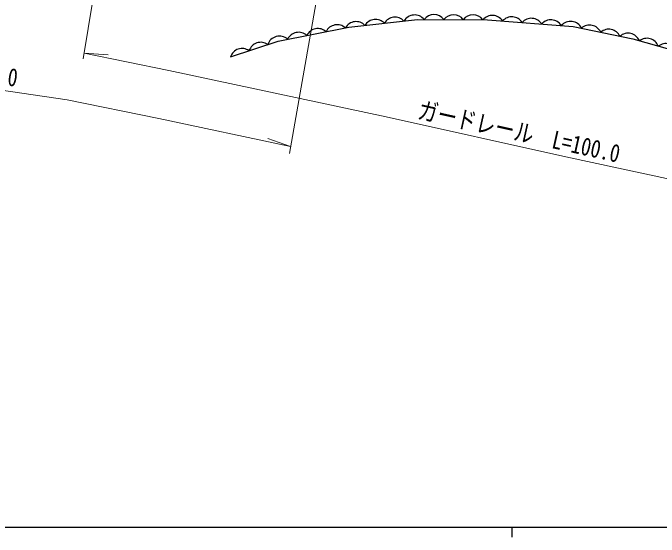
# Model space of a CAD drawing. Units: millimetres, scale not verified. Extents: x 40000 to 680000, y 20000 to 380000.
# Drawn here: x 117164 to 183001, y 204000 to 257433 of the extents above; entities that cross this region are included whole.
import ezdxf
from ezdxf.enums import TextEntityAlignment as Align

# ---------------------------------------------------------------- set-up
doc = ezdxf.new("R2010")
doc.units = ezdxf.units.MM
doc.header["$LTSCALE"] = 1000
for name, color, linetype, lineweight in [('M-BGD', 7, 'Continuous', 25), ('M-STR-HTXT', 7, 'Continuous', 13), ('M-TTL-BAND', 7, 'Continuous', 25)]:
    doc.layers.add(name, color=color, linetype=linetype, lineweight=lineweight)
doc.styles.add('ＭＳ ゴシック', font='')
doc.styles.get('ＭＳ ゴシック').set_extended_font_data('MS Gothic')

msp = doc.modelspace()

# ---------------------------------------------------------------- linework, layer by layer
at = {"layer": 'M-BGD'}
msp.add_lwpolyline([(139333, 252955), (144175, 254559), (151383, 255973), (158383, 256762), (165510, 256735), (174254, 256054), (180325, 254776), (187190, 252841), (195758, 249388), (207626, 243729)], dxfattribs=at)
for centre, start, end in [((154109, 255526), 43.30391, 149.56412), ((156097, 255750), 43.30391, 149.56412), ((158084, 255974), 38.95807, 149.56412), ((160053, 256006), 36.65131, 142.91151), ((162053, 255998), 36.65131, 142.91151), ((164053, 255991), 36.65131, 142.91151), ((166009, 255928), 33.308, 139.70576), ((167993, 255789), 32.41638, 138.67658), ((169987, 255634), 32.41638, 138.67658), ((150196, 254976), 47.96774, 154.22795), ((152126, 255297), 43.57911, 150.93907), ((171981, 255479), 32.41638, 138.67658), ((173975, 255324), 26.27093, 138.67658), ((175920, 254937), 24.97717, 131.23738), ((146271, 254206), 47.96774, 154.22795), ((148234, 254591), 47.96774, 154.22795), ((177877, 254525), 24.97717, 131.23738), ((144315, 253815), 48.35457, 161.46203), ((179834, 254113), 22.36808, 131.23738), ((181749, 253595), 21.13391, 127.39412), ((142416, 253186), 55.20183, 161.46203), ((183674, 253053), 21.13391, 127.39412), ((140518, 252557), 55.20183, 161.46203)]:
    msp.add_arc(centre, 1250, start, end, dxfattribs=at)
at = {"layer": 'M-STR-HTXT'}
for p, q in [((124338, 252752), (129047, 281492)), ((151181, 276269), (145331, 243106)), ((124432, 253325), (126883, 253174)), ((145454, 243802), (143148, 244644))]:
    msp.add_line(p, q, dxfattribs=at)
for points in [[(124432, 253325), (133042, 251569), (155192, 246832), (173505, 242767), (184226, 240458), (195423, 238753), (203296, 237835), (212040, 237066), (215565, 236912), (224799, 236542), (228522, 236785)], [(70412, 249109), (77765, 250412), (81873, 250950), (86656, 251357), (89850, 251571), (94097, 251605), (99123, 251558), (104138, 251220), (109947, 250458), (122697, 248576), (132020, 246675), (145454, 243802)]]:
    msp.add_lwpolyline(points, dxfattribs=at)
at = {"layer": 'M-TTL-BAND'}
for p, q in [((40000, 205000), (579000, 205000)), ((168000, 205000), (168000, 204000))]:
    msp.add_line(p, q, dxfattribs=at)

# ---------------------------------------------------------------- texts
at = {"layer": 'M-STR-HTXT', "style": 'ＭＳ ゴシック', "width": 0.8}
for s, rotation, p in [('路肩Con  L=90.0 ', 351.603, (110515, 250374)), ('ガードレール  L=100.0 ', 347.486, (168916, 243786))]:
    msp.add_text(s, height=1833, rotation=rotation, dxfattribs=at).set_placement(p, align=Align.BOTTOM_CENTER)

doc.saveas('drawing.dxf')
